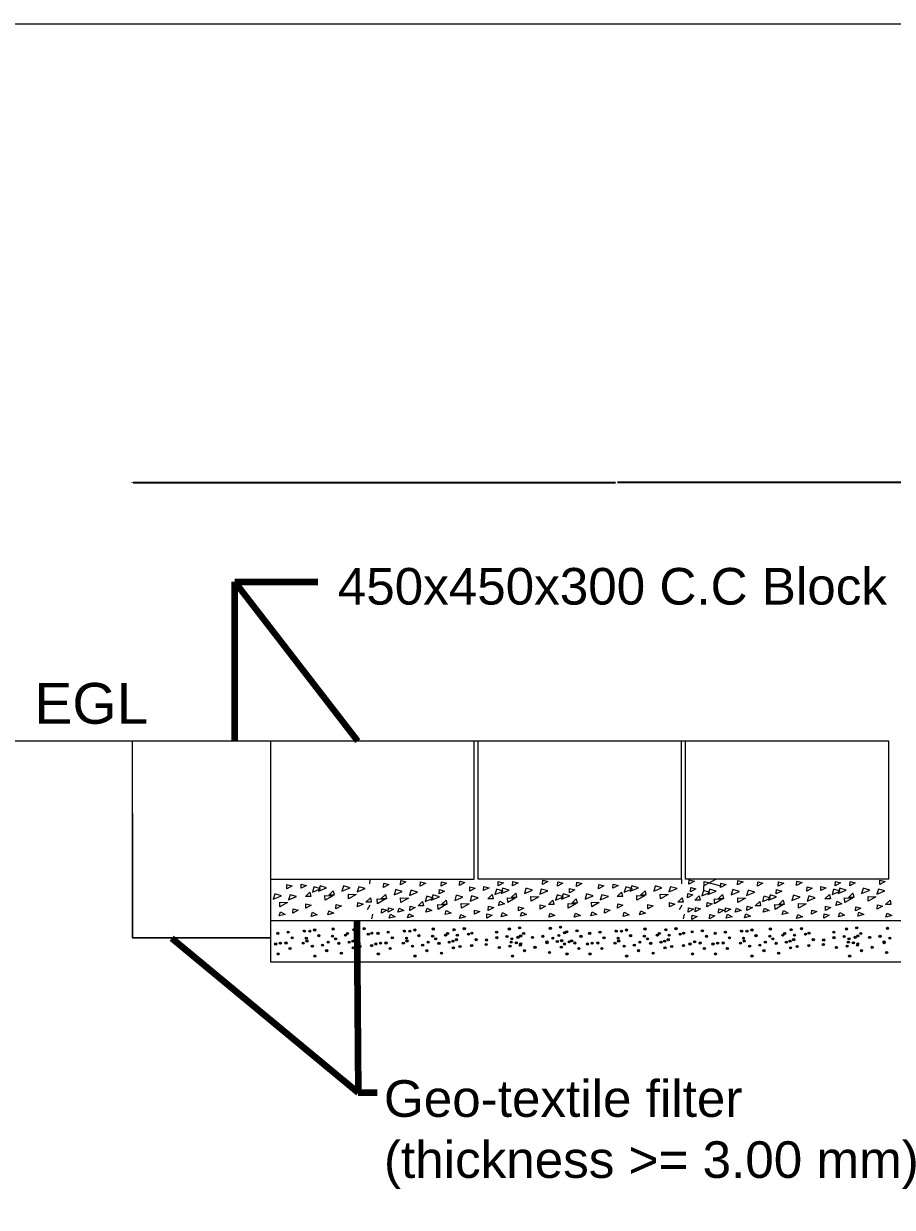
# Model space of a CAD drawing. Header units: inches. Extents: x 15 to 141071, y -30183 to 14738.
# Drawn here: x 37566 to 39235, y 12463 to 14738 of the extents above; entities that cross this region are included whole.
import ezdxf

# ---------------------------------------------------------------- set-up
doc = ezdxf.new("R2010")
doc.units = ezdxf.units.IN
doc.header["$MEASUREMENT"] = 0
doc.header["$PDMODE"] = 3
doc.layers.add('LINE', color=7, linetype='Continuous')
doc.layers.add('Long Section Labels', color=7, linetype='Continuous', lineweight=9)
doc.styles.get("Standard").update_dxf_attribs({"font": 'arial.ttf'})
doc.dimstyles.get("Standard").update_dxf_attribs({"dimtxt": 0.18, "dimasz": 0.18, "dimexe": 0.18, "dimexo": 0.0625, "dimgap": 0.09, "dimtad": 0, "dimtih": 1, "dimtoh": 1, "dimdec": 4, "dimzin": 0, "dimdsep": 46, "dimtxsty": 'Standard', "dimcen": 0.09, "dimadec": 0, "dimazin": 0, "dimtfac": 1, "dimtdec": 4, "dimtofl": 0, "dimtmove": 0, "dimatfit": 3, "dimfxl": 1, "dimtolj": 1, "dimtzin": 0, "dimarcsym": 0})

# ---------------------------------------------------------------- blocks, each defined once
blk = doc.blocks.new('*D30')
at = {"color": 0, "lineweight": -2, "ltscale": 0.5, "transparency": 16777216}
for p, q in [((37775.6, 13856), (37775.6, 13856.4)), ((37776.6, 13856.2), (38703.2, 13856.2)), ((39633.2, 13856.2), (38706.6, 13856.2)), ((39634.2, 13856), (39634.2, 13856.4))]:
    blk.add_line(p, q, dxfattribs=at)
at = {"color": 0, "linetype": 'Continuous', "ltscale": 0.5, "transparency": 16777216}
for points in [[(37776.6, 13856.4), (37776.6, 13856), (37775.6, 13856.2)], [(39633.2, 13856.4), (39633.2, 13856), (39634.2, 13856.2)]]:
    blk.add_solid(points, dxfattribs=at)
at = {"layer": 'Defpoints', "color": 0, "linetype": 'Continuous', "ltscale": 0.5, "transparency": 16777216}
for p in [(39634.2, 13856.2), (37775.6, 13358.9), (39634.2, 13358.9)]:
    blk.add_point(p, dxfattribs=at)
at = {"color": 0, "linetype": 'Continuous', "lineweight": 20, "ltscale": 0.5, "transparency": 16777216, "insert": (38704.9, 13856.2), "char_height": 0.85, "attachment_point": 5}
blk.add_mtext('\\A1;2.10m', dxfattribs=at)

msp = doc.modelspace()

# ---------------------------------------------------------------- hatches: boundary and pattern name
at = {"layer": 'LINE', "lineweight": 20, "ltscale": 0.5}
for points in [[(38056.679115, 12989.611821, -1), (38052.581095, 12989.611821, -1)], [(38076.330622, 12991.754709, -1), (38072.232602, 12991.754709, -1)], [(38107.695667, 12993.740985, -1), (38103.597647, 12993.740985, -1)], [(38117.751395, 12994.373723, -1), (38113.948005, 12992.847946, -1)], [(38127.347175, 12995.883873, -1), (38123.249154, 12995.883873, -1)], [(38162.848801, 12997.87015, -1), (38158.750781, 12997.87015, -1)], [(38190.40155, 12989.334731, -1), (38186.30353, 12989.334731, -1)], [(38202.834762, 12996.493736, -1), (38198.736742, 12996.493736, -1)], [(38222.486269, 12998.636624, -1), (38218.388249, 12998.636624, -1)], [(38230.387511, 12987.958318, -1), (38226.28949, 12987.958318, -1)], [(38237.028207, 12989.787907, -1), (38232.930187, 12989.787907, -1)], [(38248.927154, 12989.611821, -1), (38244.829133, 12989.611821, -1)], [(38268.578661, 12991.754709, -1), (38264.48064, 12991.754709, -1)], [(38299.943706, 12993.740985, -1), (38295.845685, 12993.740985, -1)], [(38309.999433, 12994.373723, -1), (38306.196043, 12992.847946, -1)], [(38319.595213, 12995.883873, -1), (38315.497193, 12995.883873, -1)], [(38355.09684, 12997.87015, -1), (38350.998819, 12997.87015, -1)], [(38382.649589, 12989.334731, -1), (38378.551568, 12989.334731, -1)], [(38395.082801, 12996.493736, -1), (38390.98478, 12996.493736, -1)], [(38414.734308, 12998.636624, -1), (38410.636287, 12998.636624, -1)], [(38422.635549, 12987.958318, -1), (38418.537529, 12987.958318, -1)], [(38429.276246, 12989.787907, -1), (38425.178225, 12989.787907, -1)], [(38476.780762, 12991.684297, -1), (38472.682741, 12991.684297, -1)], [(38501.252575, 12997.87015, -1), (38497.154554, 12997.87015, -1)], [(38520.904082, 13000.013037, -1), (38516.806061, 13000.013037, -1)], [(38528.805323, 12989.334731, -1), (38524.707303, 12989.334731, -1)], [(38579.845694, 12999.246525, -1), (38575.747673, 12999.246525, -1)], [(38599.497201, 13001.389413, -1), (38595.399181, 13001.389413, -1)], [(38607.398443, 12990.711107, -1), (38603.300422, 12990.711107, -1)], [(38611.402858, 12992.36461, -1), (38607.304837, 12992.36461, -1)], [(38631.054365, 12994.507498, -1), (38626.956344, 12994.507498, -1)], [(38655.525312, 12989.611821, -1), (38651.427292, 12989.611821, -1)], [(38675.176819, 12991.754709, -1), (38671.078799, 12991.754709, -1)], [(38706.541864, 12993.740985, -1), (38702.443844, 12993.740985, -1)], [(38716.597592, 12994.373723, -1), (38712.794202, 12992.847946, -1)], [(38726.193372, 12995.883873, -1), (38722.095351, 12995.883873, -1)], [(38761.694998, 12997.87015, -1), (38757.596978, 12997.87015, -1)], [(38789.247747, 12989.334731, -1), (38785.149727, 12989.334731, -1)], [(38801.680959, 12996.493736, -1), (38797.582939, 12996.493736, -1)], [(38821.332466, 12998.636624, -1), (38817.234446, 12998.636624, -1)], [(38829.233708, 12987.958318, -1), (38825.135687, 12987.958318, -1)], [(38835.874404, 12989.787907, -1), (38831.776384, 12989.787907, -1)], [(38852.316558, 12992.36461, -1), (38848.218538, 12992.36461, -1)], [(38871.968065, 12994.507498, -1), (38867.870045, 12994.507498, -1)], [(38896.439013, 12989.611821, -1), (38892.340992, 12989.611821, -1)], [(38916.09052, 12991.754709, -1), (38911.992499, 12991.754709, -1)], [(38947.455565, 12993.740985, -1), (38943.357544, 12993.740985, -1)], [(38957.511292, 12994.373723, -1), (38953.707902, 12992.847946, -1)], [(38967.107072, 12995.883873, -1), (38963.009052, 12995.883873, -1)], [(39002.608699, 12997.87015, -1), (38998.510678, 12997.87015, -1)], [(39030.161448, 12989.334731, -1), (39026.063427, 12989.334731, -1)], [(39042.59466, 12996.493736, -1), (39038.496639, 12996.493736, -1)], [(39062.246167, 12998.636624, -1), (39058.148146, 12998.636624, -1)], [(39070.147408, 12987.958318, -1), (39066.049388, 12987.958318, -1)], [(39076.788105, 12989.787907, -1), (39072.690084, 12989.787907, -1)], [(39124.292621, 12991.684297, -1), (39120.1946, 12991.684297, -1)], [(39148.764434, 12997.87015, -1), (39144.666413, 12997.87015, -1)], [(39168.415941, 13000.013037, -1), (39164.31792, 13000.013037, -1)], [(39176.317182, 12989.334731, -1), (39172.219162, 12989.334731, -1)], [(39227.357553, 12999.246525, -1), (39223.259532, 12999.246525, -1)], [(38052.542621, 12968.966038, -1), (38048.444601, 12968.966038, -1)], [(38061.42892, 12970.64404, -1), (38057.330899, 12970.64404, -1)], [(38072.194129, 12971.108925, -1), (38068.096108, 12971.108925, -1)], [(38084.231864, 12981.076403, -1), (38080.133843, 12981.076403, -1)], [(38105.216829, 12971.435271, -1), (38101.413439, 12969.909493, -1)], [(38111.317578, 12980.244996, -1), (38107.219557, 12980.244996, -1)], [(38112.445472, 12974.773204, -1), (38108.347451, 12974.773204, -1)], [(38122.862841, 12964.836874, -1), (38118.76482, 12964.836874, -1)], [(38135.248416, 12985.205567, -1), (38131.150396, 12985.205567, -1)], [(38142.514348, 12966.979761, -1), (38138.416327, 12966.979761, -1)], [(38153.121034, 12972.657773, -1), (38149.023013, 12972.657773, -1)], [(38161.671976, 12984.038885, -1), (38157.573956, 12984.038885, -1)], [(38167.598606, 12978.902368, -1), (38163.500585, 12978.902368, -1)], [(38173.879393, 12970.342413, -1), (38169.781373, 12970.342413, -1)], [(38186.673808, 12985.994018, -1), (38182.575788, 12985.994018, -1)], [(38193.5309, 12972.485301, -1), (38189.43288, 12972.485301, -1)], [(38200.62555, 12974.554163, -1), (38196.52753, 12974.554163, -1)], [(38207.584567, 12977.525955, -1), (38203.486546, 12977.525955, -1)], [(38209.176492, 12985.935275, -1), (38205.078472, 12985.935275, -1)], [(38214.226557, 12964.180543, -1), (38210.128536, 12964.180543, -1)], [(38236.727947, 12966.018745, -1), (38232.629926, 12966.018745, -1)], [(38244.79066, 12968.966038, -1), (38240.692639, 12968.966038, -1)], [(38253.676958, 12970.64404, -1), (38249.578938, 12970.64404, -1)], [(38264.442167, 12971.108925, -1), (38260.344146, 12971.108925, -1)], [(38276.479902, 12981.076403, -1), (38272.381882, 12981.076403, -1)], [(38297.464868, 12971.435271, -1), (38293.661477, 12969.909493, -1)], [(38303.565616, 12980.244996, -1), (38299.467596, 12980.244996, -1)], [(38304.69351, 12974.773204, -1), (38300.59549, 12974.773204, -1)], [(38315.110879, 12964.836874, -1), (38311.012859, 12964.836874, -1)], [(38327.496455, 12985.205567, -1), (38323.398434, 12985.205567, -1)], [(38334.762386, 12966.979761, -1), (38330.664366, 12966.979761, -1)], [(38345.369073, 12972.657773, -1), (38341.271052, 12972.657773, -1)], [(38353.920015, 12984.038885, -1), (38349.821994, 12984.038885, -1)], [(38359.846644, 12978.902368, -1), (38355.748624, 12978.902368, -1)], [(38366.127432, 12970.342413, -1), (38362.029411, 12970.342413, -1)], [(38378.921847, 12985.994018, -1), (38374.823826, 12985.994018, -1)], [(38385.778939, 12972.485301, -1), (38381.680918, 12972.485301, -1)], [(38392.873589, 12974.554163, -1), (38388.775568, 12974.554163, -1)], [(38399.832605, 12977.525955, -1), (38395.734584, 12977.525955, -1)], [(38401.424531, 12985.935275, -1), (38397.32651, 12985.935275, -1)], [(38406.474596, 12964.180543, -1), (38402.376575, 12964.180543, -1)], [(38428.975985, 12966.018745, -1), (38424.877965, 12966.018745, -1)], [(38437.526928, 12977.399857, -1), (38433.428907, 12977.399857, -1)], [(38456.828994, 12967.974432, -1), (38452.730974, 12967.974432, -1)], [(38457.478695, 12976.755793, -1), (38453.380675, 12976.755793, -1)], [(38477.108337, 12981.289411, -1), (38473.010316, 12981.289411, -1)], [(38496.759844, 12983.432299, -1), (38492.661824, 12983.432299, -1)], [(38502.631377, 12964.836874, -1), (38498.533356, 12964.836874, -1)], [(38504.661086, 12972.753993, -1), (38500.563065, 12972.753993, -1)], [(38506.002379, 12978.902368, -1), (38501.904359, 12978.902368, -1)], [(38514.49188, 12971.319992, -1), (38510.393859, 12971.319992, -1)], [(38517.991463, 12981.998852, -1), (38513.893443, 12981.998852, -1)], [(38522.282884, 12966.979761, -1), (38518.184863, 12966.979761, -1)], [(38523.041528, 12984.598049, -1), (38518.943507, 12984.598049, -1)], [(38523.042822, 12969.423048, -1), (38518.944801, 12969.423048, -1)], [(38545.844472, 12981.752355, -1), (38541.746452, 12981.752355, -1)], [(38565.495979, 12983.895243, -1), (38561.397959, 12983.895243, -1)], [(38573.397221, 12973.216936, -1), (38569.2992, 12973.216936, -1)], [(38573.626234, 12971.654707, -1), (38569.528213, 12971.654707, -1)], [(38584.595498, 12980.278744, -1), (38580.497478, 12980.278744, -1)], [(38593.277741, 12973.797595, -1), (38589.17972, 12973.797595, -1)], [(38596.198871, 12985.546244, -1), (38592.10085, 12985.546244, -1)], [(38601.598376, 12975.359824, -1), (38597.500356, 12975.359824, -1)], [(38607.266364, 12968.966038, -1), (38603.168343, 12968.966038, -1)], [(38616.152662, 12973.396828, -1), (38612.054642, 12973.396828, -1)], [(38620.901737, 12975.113327, -1), (38616.803716, 12975.113327, -1)], [(38626.917871, 12971.108925, -1), (38622.819851, 12971.108925, -1)], [(38638.955607, 12983.829191, -1), (38634.857586, 12983.829191, -1)], [(38651.388818, 12968.966038, -1), (38647.290798, 12968.966038, -1)], [(38660.275117, 12970.64404, -1), (38656.177096, 12970.64404, -1)], [(38671.040326, 12971.108925, -1), (38666.942305, 12971.108925, -1)], [(38683.078061, 12981.076403, -1), (38678.98004, 12981.076403, -1)], [(38704.063026, 12971.435271, -1), (38700.259636, 12969.909493, -1)], [(38710.163775, 12980.244996, -1), (38706.065754, 12980.244996, -1)], [(38711.291669, 12974.773204, -1), (38707.193648, 12974.773204, -1)], [(38721.709038, 12964.836874, -1), (38717.611017, 12964.836874, -1)], [(38734.094613, 12985.205567, -1), (38729.996593, 12985.205567, -1)], [(38741.360545, 12966.979761, -1), (38737.262524, 12966.979761, -1)], [(38751.967231, 12972.657773, -1), (38747.86921, 12972.657773, -1)], [(38760.518173, 12984.038885, -1), (38756.420153, 12984.038885, -1)], [(38766.444803, 12978.902368, -1), (38762.346782, 12978.902368, -1)], [(38772.72559, 12970.342413, -1), (38768.62757, 12970.342413, -1)], [(38785.520005, 12985.994018, -1), (38781.421985, 12985.994018, -1)], [(38792.377097, 12972.485301, -1), (38788.279077, 12972.485301, -1)], [(38799.471747, 12974.554163, -1), (38795.373727, 12974.554163, -1)], [(38806.430764, 12977.525955, -1), (38802.332743, 12977.525955, -1)], [(38808.022689, 12985.935275, -1), (38803.924669, 12985.935275, -1)], [(38813.072754, 12964.180543, -1), (38808.974734, 12964.180543, -1)], [(38835.574144, 12966.018745, -1), (38831.476123, 12966.018745, -1)], [(38848.180064, 12968.966038, -1), (38844.082044, 12968.966038, -1)], [(38857.066363, 12973.396828, -1), (38852.968342, 12973.396828, -1)], [(38867.831572, 12971.108925, -1), (38863.733551, 12971.108925, -1)], [(38879.869307, 12983.829191, -1), (38875.771286, 12983.829191, -1)], [(38892.302519, 12968.966038, -1), (38888.204498, 12968.966038, -1)], [(38901.188817, 12970.64404, -1), (38897.090797, 12970.64404, -1)], [(38911.954026, 12971.108925, -1), (38907.856005, 12971.108925, -1)], [(38923.991761, 12981.076403, -1), (38919.893741, 12981.076403, -1)], [(38944.976726, 12971.435271, -1), (38941.173336, 12969.909493, -1)], [(38951.077475, 12980.244996, -1), (38946.979454, 12980.244996, -1)], [(38952.205369, 12974.773204, -1), (38948.107349, 12974.773204, -1)], [(38962.622738, 12964.836874, -1), (38958.524718, 12964.836874, -1)], [(38975.008314, 12985.205567, -1), (38970.910293, 12985.205567, -1)], [(38982.274245, 12966.979761, -1), (38978.176225, 12966.979761, -1)], [(38992.880931, 12972.657773, -1), (38988.782911, 12972.657773, -1)], [(39001.431874, 12984.038885, -1), (38997.333853, 12984.038885, -1)], [(39007.358503, 12978.902368, -1), (39003.260483, 12978.902368, -1)], [(39013.639291, 12970.342413, -1), (39009.54127, 12970.342413, -1)], [(39026.433706, 12985.994018, -1), (39022.335685, 12985.994018, -1)], [(39033.290798, 12972.485301, -1), (39029.192777, 12972.485301, -1)], [(39040.385448, 12974.554163, -1), (39036.287427, 12974.554163, -1)], [(39047.344464, 12977.525955, -1), (39043.246443, 12977.525955, -1)], [(39048.93639, 12985.935275, -1), (39044.838369, 12985.935275, -1)], [(39053.986455, 12964.180543, -1), (39049.888434, 12964.180543, -1)], [(39076.487844, 12966.018745, -1), (39072.389824, 12966.018745, -1)], [(39085.038787, 12977.399857, -1), (39080.940766, 12977.399857, -1)], [(39104.340853, 12967.974432, -1), (39100.242833, 12967.974432, -1)], [(39104.990554, 12976.755793, -1), (39100.892534, 12976.755793, -1)], [(39124.620196, 12981.289411, -1), (39120.522175, 12981.289411, -1)], [(39144.271703, 12983.432299, -1), (39140.173683, 12983.432299, -1)], [(39150.143236, 12964.836874, -1), (39146.045215, 12964.836874, -1)], [(39152.172945, 12972.753993, -1), (39148.074924, 12972.753993, -1)], [(39153.514238, 12978.902368, -1), (39149.416218, 12978.902368, -1)], [(39162.003739, 12971.319992, -1), (39157.905718, 12971.319992, -1)], [(39165.503322, 12981.998852, -1), (39161.405302, 12981.998852, -1)], [(39169.794743, 12966.979761, -1), (39165.696722, 12966.979761, -1)], [(39170.553387, 12984.598049, -1), (39166.455366, 12984.598049, -1)], [(39170.554681, 12969.423048, -1), (39166.45666, 12969.423048, -1)], [(39193.356331, 12981.752355, -1), (39189.25831, 12981.752355, -1)], [(39213.007838, 12983.895243, -1), (39208.909818, 12983.895243, -1)], [(39220.90908, 12973.216936, -1), (39216.811059, 12973.216936, -1)], [(39221.138093, 12971.654707, -1), (39217.040072, 12971.654707, -1)], [(39232.107357, 12980.278744, -1), (39228.009337, 12980.278744, -1)], [(38057.292426, 12949.998256, -1), (38053.194405, 12949.998256, -1)], [(38080.09537, 12960.430619, -1), (38075.997349, 12960.430619, -1)], [(38127.612645, 12945.869092, -1), (38123.514625, 12945.869092, -1)], [(38150.41559, 12956.301455, -1), (38146.317569, 12956.301455, -1)], [(38178.629198, 12951.374632, -1), (38174.531177, 12951.374632, -1)], [(38201.432142, 12961.806995, -1), (38197.334121, 12961.806995, -1)], [(38249.540464, 12949.998256, -1), (38245.442444, 12949.998256, -1)], [(38272.343409, 12960.430619, -1), (38268.245388, 12960.430619, -1)], [(38319.860684, 12945.869092, -1), (38315.762663, 12945.869092, -1)], [(38342.663628, 12956.301455, -1), (38338.565608, 12956.301455, -1)], [(38370.877236, 12951.374632, -1), (38366.779215, 12951.374632, -1)], [(38393.68018, 12961.806995, -1), (38389.58216, 12961.806995, -1)], [(38481.858142, 12962.32163, -1), (38477.760121, 12962.32163, -1)], [(38507.381181, 12945.869092, -1), (38503.283161, 12945.869092, -1)], [(38530.184125, 12956.301455, -1), (38526.086105, 12956.301455, -1)], [(38550.594277, 12962.784574, -1), (38546.496256, 12962.784574, -1)], [(38578.376038, 12952.686926, -1), (38574.278018, 12952.686926, -1)], [(38601.178982, 12963.119289, -1), (38597.080962, 12963.119289, -1)], [(38612.016168, 12949.998256, -1), (38607.918148, 12949.998256, -1)], [(38634.819113, 12960.430619, -1), (38630.721092, 12960.430619, -1)], [(38656.138623, 12949.998256, -1), (38652.040602, 12949.998256, -1)], [(38678.941567, 12960.430619, -1), (38674.843547, 12960.430619, -1)], [(38726.458842, 12945.869092, -1), (38722.360822, 12945.869092, -1)], [(38749.261787, 12956.301455, -1), (38745.163766, 12956.301455, -1)], [(38777.475395, 12951.374632, -1), (38773.377374, 12951.374632, -1)], [(38800.278339, 12961.806995, -1), (38796.180318, 12961.806995, -1)], [(38852.929869, 12949.998256, -1), (38848.831848, 12949.998256, -1)], [(38875.732813, 12960.430619, -1), (38871.634793, 12960.430619, -1)], [(38897.052323, 12949.998256, -1), (38892.954303, 12949.998256, -1)], [(38919.855268, 12960.430619, -1), (38915.757247, 12960.430619, -1)], [(38967.372543, 12945.869092, -1), (38963.274522, 12945.869092, -1)], [(38990.175487, 12956.301455, -1), (38986.077466, 12956.301455, -1)], [(39018.389095, 12951.374632, -1), (39014.291074, 12951.374632, -1)], [(39041.192039, 12961.806995, -1), (39037.094019, 12961.806995, -1)], [(39129.370001, 12962.32163, -1), (39125.27198, 12962.32163, -1)], [(39154.89304, 12945.869092, -1), (39150.79502, 12945.869092, -1)], [(39177.695984, 12956.301455, -1), (39173.597964, 12956.301455, -1)], [(39198.106136, 12962.784574, -1), (39194.008115, 12962.784574, -1)], [(39225.887897, 12952.686926, -1), (39221.789877, 12952.686926, -1)]]:
    msp.add_hatch(color=7, dxfattribs=at).paths.add_polyline_path(points)

# ---------------------------------------------------------------- linework, layer by layer
at = {"layer": 'LINE', "color": 7, "lineweight": 20, "ltscale": 0.5}
for p, q in [((39228.006348, 13358.858324), (36788.729976, 13358.858324)), ((37775.648652, 12980.66591), (37775.648652, 13358.858324)), ((38040.983073, 12934.206104), (38040.983073, 13358.858324)), ((38431.417356, 13093.523903), (38431.417356, 13358.858324)), ((38439.277569, 13093.523903), (38439.277569, 13358.858324)), ((38829.711852, 13093.523903), (38829.711852, 13358.858324)), ((38837.572065, 13093.523903), (38837.572065, 13358.858324)), ((39228.006348, 13093.523903), (39228.006348, 13358.858324)), ((37775.577183, 13219.642608), (37775.577183, 12980.591355)), ((38431.417356, 13093.103424), (38040.983073, 13093.103424)), ((38071.598507, 13074.850852), (38072.097836, 13083.155283)), ((38082.068149, 13080.565331), (38071.598507, 13074.850852)), ((38072.097836, 13083.155283), (38082.068149, 13080.565331)), ((38099.136711, 13076.06475), (38099.63604, 13084.369181)), ((38109.606354, 13081.779228), (38099.136711, 13076.06475)), ((38099.63604, 13084.369181), (38109.606354, 13081.779228)), ((38135.644948, 13080.570445), (38132.660586, 13070.812984)), ((38148.253282, 13077.116908), (38135.757601, 13080.938766)), ((38180.623138, 13080.309451), (38177.638776, 13070.55199)), ((38193.231471, 13076.855914), (38180.735791, 13080.677773)), ((38231.325555, 13084.685909), (38231.824884, 13092.99034)), ((38257.451109, 13077.860738), (38257.950438, 13086.165169)), ((38267.920752, 13083.575216), (38257.451109, 13077.860738)), ((38257.950438, 13086.165169), (38267.920752, 13083.575216)), ((38290.113679, 13082.584009), (38290.613008, 13090.88844)), ((38300.583321, 13088.298488), (38290.113679, 13082.584009)), ((38290.613008, 13090.88844), (38300.583321, 13088.298488)), ((38328.154952, 13080.00629), (38328.654281, 13088.310721)), ((38338.624594, 13085.720769), (38328.154952, 13080.00629)), ((38328.654281, 13088.310721), (38338.624594, 13085.720769)), ((38368.206997, 13080.222374), (38368.706326, 13088.526805)), ((38378.676639, 13085.936852), (38368.206997, 13080.222374)), ((38368.706326, 13088.526805), (38378.676639, 13085.936852)), ((38403.452252, 13081.726225), (38403.951581, 13090.030656)), ((38413.921894, 13087.440703), (38403.452252, 13081.726225)), ((38403.951581, 13090.030656), (38413.921894, 13087.440703)), ((38829.711852, 13093.523903), (38439.277569, 13093.523903)), ((38449.662421, 13071.594127), (38450.16175, 13079.898558)), ((38450.16175, 13079.898558), (38460.132064, 13077.308605)), ((38477.510408, 13081.058332), (38478.009737, 13089.362763)), ((38487.98005, 13086.77281), (38477.510408, 13081.058332)), ((38478.009737, 13089.362763), (38487.98005, 13086.77281)), ((38505.447889, 13081.058332), (38505.947219, 13089.362763)), ((38515.917532, 13086.77281), (38505.447889, 13081.058332)), ((38505.947219, 13089.362763), (38515.917532, 13086.77281)), ((38562.916038, 13083.646964), (38563.415367, 13091.951395)), ((38573.38568, 13089.361442), (38562.916038, 13083.646964)), ((38563.415367, 13091.951395), (38573.38568, 13089.361442)), ((38591.498056, 13079.99756), (38591.997385, 13088.301991)), ((38601.967699, 13085.712038), (38591.498056, 13079.99756)), ((38591.997385, 13088.301991), (38601.967699, 13085.712038)), ((38628.105008, 13079.788025), (38628.604337, 13088.092456)), ((38638.574651, 13085.502503), (38628.105008, 13079.788025)), ((38628.604337, 13088.092456), (38638.574651, 13085.502503)), ((38670.444704, 13074.850852), (38670.944033, 13083.155283)), ((38680.914347, 13080.565331), (38670.444704, 13074.850852)), ((38670.944033, 13083.155283), (38680.914347, 13080.565331)), ((38697.982908, 13076.06475), (38698.482237, 13084.369181)), ((38708.452551, 13081.779228), (38697.982908, 13076.06475)), ((38698.482237, 13084.369181), (38708.452551, 13081.779228)), ((38734.491145, 13080.570445), (38731.506783, 13070.812984)), ((38747.099479, 13077.116908), (38734.603798, 13080.938766)), ((38779.469335, 13080.309451), (38776.484973, 13070.55199)), ((38792.077668, 13076.855914), (38779.581988, 13080.677773)), ((38830.171752, 13084.685909), (38830.671081, 13092.99034)), ((39228.006348, 13093.523903), (38837.572065, 13093.523903)), ((38844.140506, 13084.301761), (38844.639835, 13092.606192)), ((38854.610148, 13090.01624), (38844.140506, 13084.301761)), ((38844.639835, 13092.606192), (38854.610148, 13090.01624)), ((38872.397954, 13071.844822), (38873.439725, 13089.170689)), ((38896.130792, 13093.523903), (38872.940396, 13080.866258)), ((38873.439725, 13089.170689), (38905.147758, 13080.934007)), ((38904.962968, 13077.860738), (38905.462297, 13086.165169)), ((38915.432611, 13083.575216), (38904.962968, 13077.860738)), ((38905.462297, 13086.165169), (38915.432611, 13083.575216)), ((38937.625538, 13082.584009), (38938.124867, 13090.88844)), ((38948.09518, 13088.298488), (38937.625538, 13082.584009)), ((38938.124867, 13090.88844), (38948.09518, 13088.298488)), ((38975.666811, 13080.00629), (38976.16614, 13088.310721)), ((38986.136453, 13085.720769), (38975.666811, 13080.00629)), ((38976.16614, 13088.310721), (38986.136453, 13085.720769)), ((39015.718856, 13080.222374), (39016.218185, 13088.526805)), ((39026.188498, 13085.936852), (39015.718856, 13080.222374)), ((39016.218185, 13088.526805), (39026.188498, 13085.936852)), ((39050.964111, 13081.726225), (39051.46344, 13090.030656)), ((39061.433753, 13087.440703), (39050.964111, 13081.726225)), ((39051.46344, 13090.030656), (39061.433753, 13087.440703)), ((39097.17428, 13071.594127), (39097.673609, 13079.898558)), ((39097.673609, 13079.898558), (39107.643923, 13077.308605)), ((39125.022267, 13081.058332), (39125.521596, 13089.362763)), ((39135.491909, 13086.77281), (39125.022267, 13081.058332)), ((39125.521596, 13089.362763), (39135.491909, 13086.77281)), ((39152.959748, 13081.058332), (39153.459078, 13089.362763)), ((39163.429391, 13086.77281), (39152.959748, 13081.058332)), ((39153.459078, 13089.362763), (39163.429391, 13086.77281)), ((39210.427897, 13083.646964), (39210.927226, 13091.951395)), ((39220.897539, 13089.361442), (39210.427897, 13083.646964)), ((39210.927226, 13091.951395), (39220.897539, 13089.361442)), ((38048.663609, 13064.949326), (38045.679247, 13055.191865)), ((38045.679247, 13055.191865), (38061.271942, 13061.49579)), ((38061.271942, 13061.49579), (38048.776261, 13065.317648)), ((38077.974861, 13063.515877), (38074.990499, 13053.758417)), ((38074.990499, 13053.758417), (38090.583195, 13060.062341)), ((38090.583195, 13060.062341), (38078.087514, 13063.884199)), ((38107.358561, 13060.210746), (38115.906795, 13068.529182)), ((38117.658105, 13060.396174), (38107.358561, 13060.210746)), ((38115.906795, 13068.529182), (38117.658105, 13060.396174)), ((38123.993991, 13078.415632), (38121.009629, 13068.658172)), ((38121.009629, 13068.658172), (38136.602324, 13074.962096)), ((38136.602324, 13074.962096), (38124.106643, 13078.783954)), ((38132.660586, 13070.812984), (38148.253282, 13077.116908)), ((38145.469687, 13053.281584), (38145.082621, 13062.406818)), ((38145.082621, 13062.406818), (38160.097954, 13061.84681)), ((38160.097954, 13061.84681), (38145.469687, 13053.281584)), ((38152.33675, 13062.616424), (38160.884985, 13070.934859)), ((38162.636295, 13062.801852), (38152.33675, 13062.616424)), ((38160.884985, 13070.934859), (38162.636295, 13062.801852)), ((38177.638776, 13070.55199), (38193.231471, 13076.855914)), ((38190.06081, 13064.812496), (38205.076144, 13064.252488)), ((38190.447876, 13055.687262), (38190.06081, 13064.812496)), ((38205.076144, 13064.252488), (38190.447876, 13055.687262)), ((38209.934391, 13078.876002), (38206.950029, 13069.118541)), ((38206.950029, 13069.118541), (38222.542724, 13075.422465)), ((38222.542724, 13075.422465), (38210.047043, 13079.244324)), ((38223.719518, 13049.321245), (38232.267753, 13057.63968)), ((38232.267753, 13057.63968), (38234.019063, 13049.506672)), ((38252.659731, 13055.816906), (38261.207966, 13064.135341)), ((38261.207966, 13064.135341), (38262.959276, 13056.002333)), ((38280.946119, 13073.509932), (38277.961757, 13063.752471)), ((38277.961757, 13063.752471), (38293.554452, 13070.056395)), ((38293.554452, 13070.056395), (38281.058772, 13073.878254)), ((38290.383791, 13058.012977), (38305.399125, 13057.452969)), ((38290.770857, 13048.887743), (38290.383791, 13058.012977)), ((38305.399125, 13057.452969), (38290.770857, 13048.887743)), ((38310.257371, 13072.076483), (38307.27301, 13062.319022)), ((38307.27301, 13062.319022), (38322.865705, 13068.622947)), ((38322.865705, 13068.622947), (38310.370024, 13072.444805)), ((38340.677929, 13060.726612), (38337.693567, 13050.969151)), ((38337.693567, 13050.969151), (38353.286262, 13057.273075)), ((38353.286262, 13057.273075), (38340.790582, 13061.094934)), ((38352.328887, 13062.881424), (38349.344525, 13053.123963)), ((38349.344525, 13053.123963), (38364.93722, 13059.427887)), ((38364.93722, 13059.427887), (38352.441539, 13063.249746)), ((38364.270908, 13065.192961), (38364.770237, 13073.497392)), ((38374.74055, 13070.907439), (38364.270908, 13065.192961)), ((38364.770237, 13073.497392), (38374.74055, 13070.907439)), ((38397.307076, 13062.62043), (38394.322714, 13052.862969)), ((38394.322714, 13052.862969), (38409.91541, 13059.166894)), ((38409.91541, 13059.166894), (38397.419729, 13062.988752)), ((38423.010758, 13070.348029), (38423.510088, 13078.65246)), ((38433.480401, 13076.062508), (38423.010758, 13070.348029)), ((38423.510088, 13078.65246), (38433.480401, 13076.062508)), ((38426.618329, 13061.186981), (38423.633967, 13051.429521)), ((38423.633967, 13051.429521), (38439.226662, 13057.733445)), ((38439.226662, 13057.733445), (38426.730982, 13061.555303)), ((38460.132064, 13077.308605), (38449.662421, 13071.594127)), ((38457.884271, 13055.740124), (38466.432505, 13064.058559)), ((38466.432505, 13064.058559), (38468.183815, 13055.925551)), ((38474.519701, 13073.94501), (38471.535339, 13064.187549)), ((38471.535339, 13064.187549), (38487.128034, 13070.491473)), ((38487.128034, 13070.491473), (38474.632354, 13074.313331)), ((38486.170659, 13076.099822), (38483.186297, 13066.342361)), ((38483.186297, 13066.342361), (38498.778992, 13072.646285)), ((38498.778992, 13072.646285), (38486.283311, 13076.468144)), ((38495.995397, 13048.810961), (38495.608331, 13057.936195)), ((38495.608331, 13057.936195), (38510.623664, 13057.376187)), ((38510.623664, 13057.376187), (38495.995397, 13048.810961)), ((38502.86246, 13058.145802), (38511.410695, 13066.464237)), ((38513.162005, 13058.331229), (38502.86246, 13058.145802)), ((38511.410695, 13066.464237), (38513.162005, 13058.331229)), ((38531.148848, 13075.838828), (38528.164486, 13066.081367)), ((38528.164486, 13066.081367), (38543.757182, 13072.385291)), ((38543.757182, 13072.385291), (38531.261501, 13076.20715)), ((38540.58652, 13060.341873), (38555.601854, 13059.781865)), ((38540.973587, 13051.216639), (38540.58652, 13060.341873)), ((38555.601854, 13059.781865), (38540.973587, 13051.216639)), ((38560.460101, 13074.405379), (38557.475739, 13064.647918)), ((38557.475739, 13064.647918), (38573.068434, 13070.951842)), ((38573.068434, 13070.951842), (38560.572754, 13074.773701)), ((38590.880658, 13063.055508), (38587.896296, 13053.298047)), ((38587.896296, 13053.298047), (38603.488992, 13059.601971)), ((38603.488992, 13059.601971), (38590.993311, 13063.42383)), ((38602.531616, 13065.21032), (38599.547254, 13055.452859)), ((38599.547254, 13055.452859), (38615.13995, 13061.756783)), ((38615.13995, 13061.756783), (38602.644269, 13065.578642)), ((38614.473637, 13067.521857), (38614.972966, 13075.826288)), ((38624.943279, 13073.236335), (38614.473637, 13067.521857)), ((38614.972966, 13075.826288), (38624.943279, 13073.236335)), ((38647.509806, 13064.949326), (38644.525444, 13055.191865)), ((38644.525444, 13055.191865), (38660.118139, 13061.49579)), ((38660.118139, 13061.49579), (38647.622458, 13065.317648)), ((38676.821058, 13063.515877), (38673.836696, 13053.758417)), ((38673.836696, 13053.758417), (38689.429392, 13060.062341)), ((38689.429392, 13060.062341), (38676.933711, 13063.884199)), ((38706.204758, 13060.210746), (38714.752992, 13068.529182)), ((38716.504302, 13060.396174), (38706.204758, 13060.210746)), ((38714.752992, 13068.529182), (38716.504302, 13060.396174)), ((38722.840188, 13078.415632), (38719.855826, 13068.658172)), ((38719.855826, 13068.658172), (38735.448521, 13074.962096)), ((38735.448521, 13074.962096), (38722.95284, 13078.783954)), ((38731.506783, 13070.812984), (38747.099479, 13077.116908)), ((38744.315884, 13053.281584), (38743.928818, 13062.406818)), ((38743.928818, 13062.406818), (38758.944151, 13061.84681)), ((38758.944151, 13061.84681), (38744.315884, 13053.281584)), ((38751.182947, 13062.616424), (38759.731182, 13070.934859)), ((38761.482492, 13062.801852), (38751.182947, 13062.616424)), ((38759.731182, 13070.934859), (38761.482492, 13062.801852)), ((38776.484973, 13070.55199), (38792.077668, 13076.855914)), ((38788.907007, 13064.812496), (38803.922341, 13064.252488)), ((38789.294073, 13055.687262), (38788.907007, 13064.812496)), ((38803.922341, 13064.252488), (38789.294073, 13055.687262)), ((38808.780588, 13078.876002), (38805.796226, 13069.118541)), ((38805.796226, 13069.118541), (38821.388921, 13075.422465)), ((38821.388921, 13075.422465), (38808.89324, 13079.244324)), ((38822.565715, 13049.321245), (38831.11395, 13057.63968)), ((38831.11395, 13057.63968), (38832.86526, 13049.506672)), ((38841.330871, 13057.605672), (38841.830201, 13065.910103)), ((38851.800514, 13063.320151), (38841.330871, 13057.605672)), ((38841.830201, 13065.910103), (38851.800514, 13063.320151)), ((38846.971551, 13069.265231), (38847.47088, 13077.569662)), ((38857.441193, 13074.979709), (38846.971551, 13069.265231)), ((38847.47088, 13077.569662), (38857.441193, 13074.979709)), ((38855.1934, 13053.411228), (38863.741635, 13061.729663)), ((38863.741635, 13061.729663), (38865.492945, 13053.596655)), ((38871.82883, 13071.616114), (38868.844469, 13061.858653)), ((38868.844469, 13061.858653), (38884.437164, 13068.162577)), ((38884.437164, 13068.162577), (38871.941483, 13071.984435)), ((38883.479788, 13073.770926), (38880.495426, 13064.013465)), ((38880.495426, 13064.013465), (38896.088122, 13070.317389)), ((38896.088122, 13070.317389), (38883.592441, 13074.139248)), ((38900.17159, 13055.816906), (38908.719825, 13064.135341)), ((38908.719825, 13064.135341), (38910.471135, 13056.002333)), ((38928.457978, 13073.509932), (38925.473616, 13063.752471)), ((38925.473616, 13063.752471), (38941.066311, 13070.056395)), ((38941.066311, 13070.056395), (38928.57063, 13073.878254)), ((38937.89565, 13058.012977), (38952.910984, 13057.452969)), ((38938.282716, 13048.887743), (38937.89565, 13058.012977)), ((38952.910984, 13057.452969), (38938.282716, 13048.887743)), ((38957.76923, 13072.076483), (38954.784869, 13062.319022)), ((38954.784869, 13062.319022), (38970.377564, 13068.622947)), ((38970.377564, 13068.622947), (38957.881883, 13072.444805)), ((38988.189788, 13060.726612), (38985.205426, 13050.969151)), ((38985.205426, 13050.969151), (39000.798121, 13057.273075)), ((39000.798121, 13057.273075), (38988.302441, 13061.094934)), ((38999.840746, 13062.881424), (38996.856384, 13053.123963)), ((38996.856384, 13053.123963), (39012.449079, 13059.427887)), ((39012.449079, 13059.427887), (38999.953398, 13063.249746)), ((39011.782766, 13065.192961), (39012.282096, 13073.497392)), ((39022.252409, 13070.907439), (39011.782766, 13065.192961)), ((39012.282096, 13073.497392), (39022.252409, 13070.907439)), ((39044.818935, 13062.62043), (39041.834573, 13052.862969)), ((39041.834573, 13052.862969), (39057.427269, 13059.166894)), ((39057.427269, 13059.166894), (39044.931588, 13062.988752)), ((39070.522617, 13070.348029), (39071.021947, 13078.65246)), ((39080.99226, 13076.062508), (39070.522617, 13070.348029)), ((39071.021947, 13078.65246), (39080.99226, 13076.062508)), ((39074.130188, 13061.186981), (39071.145826, 13051.429521)), ((39071.145826, 13051.429521), (39086.738521, 13057.733445)), ((39086.738521, 13057.733445), (39074.242841, 13061.555303)), ((39107.643923, 13077.308605), (39097.17428, 13071.594127)), ((39105.39613, 13055.740124), (39113.944364, 13064.058559)), ((39113.944364, 13064.058559), (39115.695674, 13055.925551)), ((39122.03156, 13073.94501), (39119.047198, 13064.187549)), ((39119.047198, 13064.187549), (39134.639893, 13070.491473)), ((39134.639893, 13070.491473), (39122.144213, 13074.313331)), ((39133.682518, 13076.099822), (39130.698156, 13066.342361)), ((39130.698156, 13066.342361), (39146.290851, 13072.646285)), ((39146.290851, 13072.646285), (39133.79517, 13076.468144)), ((39143.507256, 13048.810961), (39143.12019, 13057.936195)), ((39143.12019, 13057.936195), (39158.135523, 13057.376187)), ((39158.135523, 13057.376187), (39143.507256, 13048.810961)), ((39150.374319, 13058.145802), (39158.922554, 13066.464237)), ((39160.673864, 13058.331229), (39150.374319, 13058.145802)), ((39158.922554, 13066.464237), (39160.673864, 13058.331229)), ((39178.660707, 13075.838828), (39175.676345, 13066.081367)), ((39175.676345, 13066.081367), (39191.269041, 13072.385291)), ((39191.269041, 13072.385291), (39178.77336, 13076.20715)), ((39188.098379, 13060.341873), (39203.113713, 13059.781865)), ((39188.485446, 13051.216639), (39188.098379, 13060.341873)), ((39203.113713, 13059.781865), (39188.485446, 13051.216639)), ((39207.97196, 13074.405379), (39204.987598, 13064.647918)), ((39204.987598, 13064.647918), (39220.580293, 13070.951842)), ((39220.580293, 13070.951842), (39208.084613, 13074.773701)), ((38058.101281, 13049.452371), (38073.116614, 13048.892363)), ((38058.488347, 13040.327137), (38058.101281, 13049.452371)), ((38073.116614, 13048.892363), (38058.488347, 13040.327137)), ((38083.346829, 13028.428171), (38083.846158, 13036.732602)), ((38093.816472, 13034.142649), (38083.346829, 13028.428171)), ((38083.846158, 13036.732602), (38093.816472, 13034.142649)), ((38108.111578, 13037.785495), (38108.610908, 13046.089926)), ((38118.581221, 13043.499973), (38108.111578, 13037.785495)), ((38108.610908, 13046.089926), (38118.581221, 13043.499973)), ((38166.040243, 13036.971026), (38166.539573, 13045.275457)), ((38176.509886, 13042.685504), (38166.040243, 13036.971026)), ((38166.539573, 13045.275457), (38176.509886, 13042.685504)), ((38207.650976, 13040.228865), (38208.150305, 13048.533295)), ((38218.120618, 13045.943343), (38207.650976, 13040.228865)), ((38208.150305, 13048.533295), (38218.120618, 13045.943343)), ((38234.019063, 13049.506672), (38223.719518, 13049.321245)), ((38231.440585, 13043.629534), (38226.207081, 13034.870259)), ((38245.792668, 13046.482065), (38245.405602, 13055.607299)), ((38245.405602, 13055.607299), (38260.420935, 13055.047291)), ((38260.420935, 13055.047291), (38245.792668, 13046.482065)), ((38262.959276, 13056.002333), (38252.659731, 13055.816906)), ((38253.565734, 13028.196539), (38254.065063, 13036.50097)), ((38264.035376, 13033.911018), (38253.565734, 13028.196539)), ((38254.065063, 13036.50097), (38264.035376, 13033.911018)), ((38266.363224, 13030.171507), (38266.862553, 13038.475938)), ((38276.832867, 13035.885986), (38266.363224, 13030.171507)), ((38266.862553, 13038.475938), (38276.832867, 13035.885986)), ((38285.250796, 13030.211851), (38287.723676, 13038.155261)), ((38287.723676, 13038.155261), (38296.784034, 13033.253741)), ((38307.973957, 13033.429346), (38308.473286, 13041.733777)), ((38318.443599, 13039.143824), (38307.973957, 13033.429346)), ((38308.473286, 13041.733777), (38318.443599, 13039.143824)), ((38324.042499, 13042.521726), (38332.590734, 13050.840161)), ((38334.342043, 13042.707153), (38324.042499, 13042.521726)), ((38332.590734, 13050.840161), (38334.342043, 13042.707153)), ((38339.069597, 13030.211851), (38341.542477, 13038.155261)), ((38341.542477, 13038.155261), (38350.602835, 13033.253741)), ((38361.766559, 13044.717797), (38376.781892, 13044.157789)), ((38362.153625, 13035.592563), (38361.766559, 13044.717797)), ((38376.781892, 13044.157789), (38362.153625, 13035.592563)), ((38369.020689, 13044.927404), (38377.568923, 13053.245839)), ((38379.320233, 13045.112831), (38369.020689, 13044.927404)), ((38377.568923, 13053.245839), (38379.320233, 13045.112831)), ((38406.744749, 13047.123475), (38421.760082, 13046.563467)), ((38407.131815, 13037.998241), (38406.744749, 13047.123475)), ((38421.760082, 13046.563467), (38407.131815, 13037.998241)), ((38431.990297, 13026.099275), (38432.489626, 13034.403706)), ((38432.489626, 13034.403706), (38442.459939, 13031.813753)), ((38468.183815, 13055.925551), (38457.884271, 13055.740124)), ((38458.637289, 13033.314872), (38459.136618, 13041.619303)), ((38469.106931, 13039.029351), (38458.637289, 13033.314872)), ((38459.136618, 13041.619303), (38469.106931, 13039.029351)), ((38478.493744, 13043.23577), (38480.966623, 13051.179181)), ((38490.026982, 13046.277661), (38478.493744, 13043.23577)), ((38480.966623, 13051.179181), (38490.026982, 13046.277661)), ((38516.565954, 13032.500403), (38517.065283, 13040.804834)), ((38527.035596, 13038.214882), (38516.565954, 13032.500403)), ((38517.065283, 13040.804834), (38527.035596, 13038.214882)), ((38558.176686, 13035.758242), (38558.676015, 13044.062673)), ((38568.646329, 13041.47272), (38558.176686, 13035.758242)), ((38558.676015, 13044.062673), (38568.646329, 13041.47272)), ((38574.245228, 13044.850622), (38582.793463, 13053.169057)), ((38584.544773, 13045.036049), (38574.245228, 13044.850622)), ((38582.793463, 13053.169057), (38584.544773, 13045.036049)), ((38611.969288, 13047.046693), (38626.984622, 13046.486685)), ((38612.356354, 13037.921459), (38611.969288, 13047.046693)), ((38626.984622, 13046.486685), (38612.356354, 13037.921459)), ((38619.223418, 13047.2563), (38627.771652, 13055.574735)), ((38629.522962, 13047.441727), (38619.223418, 13047.2563)), ((38627.771652, 13055.574735), (38629.522962, 13047.441727)), ((38656.947478, 13049.452371), (38671.962811, 13048.892363)), ((38657.334544, 13040.327137), (38656.947478, 13049.452371)), ((38671.962811, 13048.892363), (38657.334544, 13040.327137)), ((38682.193026, 13028.428171), (38682.692356, 13036.732602)), ((38692.662669, 13034.142649), (38682.193026, 13028.428171)), ((38682.692356, 13036.732602), (38692.662669, 13034.142649)), ((38706.957775, 13037.785495), (38707.457105, 13046.089926)), ((38717.427418, 13043.499973), (38706.957775, 13037.785495)), ((38707.457105, 13046.089926), (38717.427418, 13043.499973)), ((38764.88644, 13036.971026), (38765.38577, 13045.275457)), ((38775.356083, 13042.685504), (38764.88644, 13036.971026)), ((38765.38577, 13045.275457), (38775.356083, 13042.685504)), ((38806.497173, 13040.228865), (38806.996502, 13048.533295)), ((38816.966815, 13045.943343), (38806.497173, 13040.228865)), ((38806.996502, 13048.533295), (38816.966815, 13045.943343)), ((38832.86526, 13049.506672), (38822.565715, 13049.321245)), ((38830.286782, 13043.629534), (38825.053278, 13034.870259)), ((38842.619944, 13030.558175), (38843.119274, 13038.862606)), ((38853.089587, 13036.272654), (38842.619944, 13030.558175)), ((38843.119274, 13038.862606), (38853.089587, 13036.272654)), ((38865.492945, 13053.596655), (38855.1934, 13053.411228)), ((38855.946418, 13030.985976), (38856.445747, 13039.290407)), ((38866.416061, 13036.700455), (38855.946418, 13030.985976)), ((38856.445747, 13039.290407), (38866.416061, 13036.700455)), ((38878.296403, 13040.43252), (38878.795733, 13048.736951)), ((38888.766046, 13046.146998), (38878.296403, 13040.43252)), ((38878.795733, 13048.736951), (38888.766046, 13046.146998)), ((38893.304527, 13046.482065), (38892.917461, 13055.607299)), ((38892.917461, 13055.607299), (38907.932794, 13055.047291)), ((38907.932794, 13055.047291), (38893.304527, 13046.482065)), ((38910.471135, 13056.002333), (38900.17159, 13055.816906)), ((38901.077593, 13028.196539), (38901.576922, 13036.50097)), ((38911.547235, 13033.911018), (38901.077593, 13028.196539)), ((38901.576922, 13036.50097), (38911.547235, 13033.911018)), ((38913.875083, 13030.171507), (38914.374412, 13038.475938)), ((38924.344726, 13035.885986), (38913.875083, 13030.171507)), ((38914.374412, 13038.475938), (38924.344726, 13035.885986)), ((38932.762655, 13030.211851), (38935.235535, 13038.155261)), ((38935.235535, 13038.155261), (38944.295893, 13033.253741)), ((38955.485816, 13033.429346), (38955.985145, 13041.733777)), ((38965.955458, 13039.143824), (38955.485816, 13033.429346)), ((38955.985145, 13041.733777), (38965.955458, 13039.143824)), ((38971.554358, 13042.521726), (38980.102593, 13050.840161)), ((38981.853902, 13042.707153), (38971.554358, 13042.521726)), ((38980.102593, 13050.840161), (38981.853902, 13042.707153)), ((38986.581456, 13030.211851), (38989.054336, 13038.155261)), ((38989.054336, 13038.155261), (38998.114694, 13033.253741)), ((39009.278418, 13044.717797), (39024.293751, 13044.157789)), ((39009.665484, 13035.592563), (39009.278418, 13044.717797)), ((39024.293751, 13044.157789), (39009.665484, 13035.592563)), ((39016.532547, 13044.927404), (39025.080782, 13053.245839)), ((39026.832092, 13045.112831), (39016.532547, 13044.927404)), ((39025.080782, 13053.245839), (39026.832092, 13045.112831)), ((39054.256608, 13047.123475), (39069.271941, 13046.563467)), ((39054.643674, 13037.998241), (39054.256608, 13047.123475)), ((39069.271941, 13046.563467), (39054.643674, 13037.998241)), ((39079.502156, 13026.099275), (39080.001485, 13034.403706)), ((39080.001485, 13034.403706), (39089.971798, 13031.813753)), ((39115.695674, 13055.925551), (39105.39613, 13055.740124)), ((39106.149148, 13033.314872), (39106.648477, 13041.619303)), ((39116.61879, 13039.029351), (39106.149148, 13033.314872)), ((39106.648477, 13041.619303), (39116.61879, 13039.029351)), ((39126.005603, 13043.23577), (39128.478482, 13051.179181)), ((39137.538841, 13046.277661), (39126.005603, 13043.23577)), ((39128.478482, 13051.179181), (39137.538841, 13046.277661)), ((39164.077813, 13032.500403), (39164.577142, 13040.804834)), ((39174.547455, 13038.214882), (39164.077813, 13032.500403)), ((39164.577142, 13040.804834), (39174.547455, 13038.214882)), ((39205.688545, 13035.758242), (39206.187874, 13044.062673)), ((39216.158188, 13041.47272), (39205.688545, 13035.758242)), ((39206.187874, 13044.062673), (39216.158188, 13041.47272)), ((39221.757087, 13044.850622), (39230.305322, 13053.169057)), ((39232.056632, 13045.036049), (39221.757087, 13044.850622)), ((39230.305322, 13053.169057), (39232.056632, 13045.036049)), ((39567.629115, 13013.865003), (38040.983073, 13013.865003)), ((38057.008569, 13022.967609), (38059.481449, 13030.911019)), ((38068.541807, 13026.009499), (38057.008569, 13022.967609)), ((38059.481449, 13030.911019), (38068.541807, 13026.009499)), ((38118.638971, 13022.101094), (38121.111851, 13030.044504)), ((38130.17221, 13025.142984), (38118.638971, 13022.101094)), ((38121.111851, 13030.044504), (38130.17221, 13025.142984)), ((38150.32112, 13025.134988), (38152.793999, 13033.078399)), ((38161.854358, 13028.176878), (38150.32112, 13025.134988)), ((38152.793999, 13033.078399), (38161.854358, 13028.176878)), ((38235.085113, 13017.371295), (38236.893871, 13026.323842)), ((38268.324903, 13018.508439), (38270.797783, 13026.451849)), ((38279.858142, 13021.550329), (38268.324903, 13018.508439)), ((38270.797783, 13026.451849), (38279.858142, 13021.550329)), ((38296.784034, 13033.253741), (38285.250796, 13030.211851)), ((38303.479379, 13019.374954), (38305.952258, 13027.318365)), ((38315.012617, 13022.416844), (38303.479379, 13019.374954)), ((38305.952258, 13027.318365), (38315.012617, 13022.416844)), ((38350.602835, 13033.253741), (38339.069597, 13030.211851)), ((38375.635698, 13025.460204), (38378.108578, 13033.403615)), ((38387.168936, 13028.502094), (38375.635698, 13025.460204)), ((38378.108578, 13033.403615), (38387.168936, 13028.502094)), ((38403.409776, 13018.091551), (38405.882656, 13026.034962)), ((38414.943014, 13021.133441), (38403.409776, 13018.091551)), ((38405.882656, 13026.034962), (38414.943014, 13021.133441)), ((38442.459939, 13031.813753), (38431.990297, 13026.099275)), ((38455.70964, 13018.664872), (38456.208969, 13026.969303)), ((38466.179283, 13024.379351), (38455.70964, 13018.664872)), ((38456.208969, 13026.969303), (38466.179283, 13024.379351)), ((38483.699965, 13021.559795), (38486.172844, 13029.503205)), ((38495.233203, 13024.601685), (38483.699965, 13021.559795)), ((38486.172844, 13029.503205), (38495.233203, 13024.601685)), ((38520.688192, 13022.432858), (38523.161072, 13030.376268)), ((38532.22143, 13025.474748), (38520.688192, 13022.432858)), ((38523.161072, 13030.376268), (38532.22143, 13025.474748)), ((38574.938197, 13020.697645), (38577.411076, 13028.641055)), ((38586.471435, 13023.739535), (38574.938197, 13020.697645)), ((38577.411076, 13028.641055), (38586.471435, 13023.739535)), ((38623.981981, 13020.697645), (38626.45486, 13028.641055)), ((38635.515219, 13023.739535), (38623.981981, 13020.697645)), ((38626.45486, 13028.641055), (38635.515219, 13023.739535)), ((38655.854766, 13022.967609), (38658.327646, 13030.911019)), ((38667.388004, 13026.009499), (38655.854766, 13022.967609)), ((38658.327646, 13030.911019), (38667.388004, 13026.009499)), ((38717.485168, 13022.101094), (38719.958048, 13030.044504)), ((38729.018407, 13025.142984), (38717.485168, 13022.101094)), ((38719.958048, 13030.044504), (38729.018407, 13025.142984)), ((38749.167317, 13025.134988), (38751.640196, 13033.078399)), ((38760.700555, 13028.176878), (38749.167317, 13025.134988)), ((38751.640196, 13033.078399), (38760.700555, 13028.176878)), ((38833.93131, 13017.371295), (38835.740068, 13026.323842)), ((38849.714385, 13015.960559), (38850.213715, 13024.26499)), ((38860.184028, 13021.675037), (38849.714385, 13015.960559)), ((38850.213715, 13024.26499), (38860.184028, 13021.675037)), ((38883.670567, 13017.248327), (38884.169897, 13025.552758)), ((38894.14021, 13022.962806), (38883.670567, 13017.248327)), ((38884.169897, 13025.552758), (38894.14021, 13022.962806)), ((38915.836762, 13018.508439), (38918.309642, 13026.451849)), ((38927.370001, 13021.550329), (38915.836762, 13018.508439)), ((38918.309642, 13026.451849), (38927.370001, 13021.550329)), ((38944.295893, 13033.253741), (38932.762655, 13030.211851)), ((38950.991238, 13019.374954), (38953.464117, 13027.318365)), ((38962.524476, 13022.416844), (38950.991238, 13019.374954)), ((38953.464117, 13027.318365), (38962.524476, 13022.416844)), ((38998.114694, 13033.253741), (38986.581456, 13030.211851)), ((39023.147557, 13025.460204), (39025.620437, 13033.403615)), ((39034.680795, 13028.502094), (39023.147557, 13025.460204)), ((39025.620437, 13033.403615), (39034.680795, 13028.502094)), ((39050.921635, 13018.091551), (39053.394515, 13026.034962)), ((39062.454873, 13021.133441), (39050.921635, 13018.091551)), ((39053.394515, 13026.034962), (39062.454873, 13021.133441)), ((39089.971798, 13031.813753), (39079.502156, 13026.099275)), ((39103.221499, 13018.664872), (39103.720828, 13026.969303)), ((39113.691142, 13024.379351), (39103.221499, 13018.664872)), ((39103.720828, 13026.969303), (39113.691142, 13024.379351)), ((39131.211824, 13021.559795), (39133.684703, 13029.503205)), ((39142.745062, 13024.601685), (39131.211824, 13021.559795)), ((39133.684703, 13029.503205), (39142.745062, 13024.601685)), ((39168.200051, 13022.432858), (39170.67293, 13030.376268)), ((39179.733289, 13025.474748), (39168.200051, 13022.432858)), ((39170.67293, 13030.376268), (39179.733289, 13025.474748)), ((39222.450056, 13020.697645), (39224.922935, 13028.641055)), ((39233.983294, 13023.739535), (39222.450056, 13020.697645)), ((39224.922935, 13028.641055), (39233.983294, 13023.739535)), ((38041.119637, 12980.591355), (37775.577183, 12980.591355)), ((38040.983073, 12980.66591), (37775.648652, 12980.66591)), ((39552.079535, 12934.206104), (38040.983073, 12934.206104))]:
    msp.add_line(p, q, dxfattribs=at)
for centre in [(38054.630105, 12989.611821), (38074.281612, 12991.754709), (38105.646657, 12993.740985), (38115.8497, 12993.610834), (38125.298164, 12995.883873), (38160.799791, 12997.87015), (38188.35254, 12989.334731), (38200.785752, 12996.493736), (38220.437259, 12998.636624), (38228.338501, 12987.958318), (38234.979197, 12989.787907), (38246.878143, 12989.611821), (38266.529651, 12991.754709), (38297.894696, 12993.740985), (38308.097738, 12993.610834), (38317.546203, 12995.883873), (38353.04783, 12997.87015), (38380.600578, 12989.334731), (38393.03379, 12996.493736), (38412.685297, 12998.636624), (38420.586539, 12987.958318), (38427.227235, 12989.787907), (38474.731751, 12991.684297), (38499.203564, 12997.87015), (38518.855072, 13000.013037), (38526.756313, 12989.334731), (38577.796684, 12999.246525), (38597.448191, 13001.389413), (38605.349432, 12990.711107), (38609.353847, 12992.36461), (38629.005355, 12994.507498), (38653.476302, 12989.611821), (38673.127809, 12991.754709), (38704.492854, 12993.740985), (38714.695897, 12993.610834), (38724.144361, 12995.883873), (38759.645988, 12997.87015), (38787.198737, 12989.334731), (38799.631949, 12996.493736), (38819.283456, 12998.636624), (38827.184698, 12987.958318), (38833.825394, 12989.787907), (38850.267548, 12992.36461), (38869.919055, 12994.507498), (38894.390002, 12989.611821), (38914.04151, 12991.754709), (38945.406555, 12993.740985), (38955.609597, 12993.610834), (38965.058062, 12995.883873), (39000.559689, 12997.87015), (39028.112437, 12989.334731), (39040.545649, 12996.493736), (39060.197156, 12998.636624), (39068.098398, 12987.958318), (39074.739094, 12989.787907), (39122.24361, 12991.684297), (39146.715423, 12997.87015), (39166.366931, 13000.013037), (39174.268172, 12989.334731), (39225.308543, 12999.246525), (38050.493611, 12968.966038), (38059.379909, 12970.64404), (38070.145118, 12971.108925), (38082.182854, 12981.076403), (38103.315134, 12970.672382), (38109.268567, 12980.244996), (38110.396462, 12974.773204), (38120.813831, 12964.836874), (38133.199406, 12985.205567), (38140.465338, 12966.979761), (38151.072024, 12972.657773), (38159.622966, 12984.038885), (38165.549596, 12978.902368), (38171.830383, 12970.342413), (38184.624798, 12985.994018), (38191.48189, 12972.485301), (38198.57654, 12974.554163), (38205.535556, 12977.525955), (38207.127482, 12985.935275), (38212.177547, 12964.180543), (38234.678937, 12966.018745), (38242.74165, 12968.966038), (38251.627948, 12970.64404), (38262.393157, 12971.108925), (38274.430892, 12981.076403), (38295.563172, 12970.672382), (38301.516606, 12980.244996), (38302.6445, 12974.773204), (38313.061869, 12964.836874), (38325.447444, 12985.205567), (38332.713376, 12966.979761), (38343.320062, 12972.657773), (38351.871005, 12984.038885), (38357.797634, 12978.902368), (38364.078421, 12970.342413), (38376.872837, 12985.994018), (38383.729929, 12972.485301), (38390.824578, 12974.554163), (38397.783595, 12977.525955), (38399.375521, 12985.935275), (38404.425585, 12964.180543), (38426.926975, 12966.018745), (38435.477918, 12977.399857), (38454.779984, 12967.974432), (38455.429685, 12976.755793), (38475.059327, 12981.289411), (38494.710834, 12983.432299), (38500.582366, 12964.836874), (38502.612076, 12972.753993), (38503.953369, 12978.902368), (38512.442869, 12971.319992), (38515.942453, 12981.998852), (38520.233874, 12966.979761), (38520.992518, 12984.598049), (38520.993812, 12969.423048), (38543.795462, 12981.752355), (38563.446969, 12983.895243), (38571.348211, 12973.216936), (38571.577223, 12971.654707), (38582.546488, 12980.278744), (38591.228731, 12973.797595), (38594.149861, 12985.546244), (38599.549366, 12975.359824), (38605.217354, 12968.966038), (38614.103652, 12973.396828), (38618.852727, 12975.113327), (38624.868861, 12971.108925), (38636.906596, 12983.829191), (38649.339808, 12968.966038), (38658.226106, 12970.64404), (38668.991315, 12971.108925), (38681.029051, 12981.076403), (38702.161331, 12970.672382), (38708.114764, 12980.244996), (38709.242659, 12974.773204), (38719.660028, 12964.836874), (38732.045603, 12985.205567), (38739.311535, 12966.979761), (38749.918221, 12972.657773), (38758.469163, 12984.038885), (38764.395793, 12978.902368), (38770.67658, 12970.342413), (38783.470995, 12985.994018), (38790.328087, 12972.485301), (38797.422737, 12974.554163), (38804.381753, 12977.525955), (38805.973679, 12985.935275), (38811.023744, 12964.180543), (38833.525134, 12966.018745), (38846.131054, 12968.966038), (38855.017352, 12973.396828), (38865.782561, 12971.108925), (38877.820297, 12983.829191), (38890.253509, 12968.966038), (38899.139807, 12970.64404), (38909.905016, 12971.108925), (38921.942751, 12981.076403), (38943.075031, 12970.672382), (38949.028465, 12980.244996), (38950.156359, 12974.773204), (38960.573728, 12964.836874), (38972.959303, 12985.205567), (38980.225235, 12966.979761), (38990.831921, 12972.657773), (38999.382864, 12984.038885), (39005.309493, 12978.902368), (39011.59028, 12970.342413), (39024.384696, 12985.994018), (39031.241787, 12972.485301), (39038.336437, 12974.554163), (39045.295454, 12977.525955), (39046.88738, 12985.935275), (39051.937444, 12964.180543), (39074.438834, 12966.018745), (39082.989776, 12977.399857), (39102.291843, 12967.974432), (39102.941544, 12976.755793), (39122.571186, 12981.289411), (39142.222693, 12983.432299), (39148.094225, 12964.836874), (39150.123934, 12972.753993), (39151.465228, 12978.902368), (39159.954728, 12971.319992), (39163.454312, 12981.998852), (39167.745733, 12966.979761), (39168.504376, 12984.598049), (39168.505671, 12969.423048), (39191.307321, 12981.752355), (39210.958828, 12983.895243), (39218.860069, 12973.216936), (39219.089082, 12971.654707), (39230.058347, 12980.278744), (38055.243416, 12949.998256), (38078.04636, 12960.430619), (38125.563635, 12945.869092), (38148.366579, 12956.301455), (38176.580187, 12951.374632), (38199.383132, 12961.806995), (38247.491454, 12949.998256), (38270.294398, 12960.430619), (38317.811674, 12945.869092), (38340.614618, 12956.301455), (38368.828226, 12951.374632), (38391.63117, 12961.806995), (38479.809131, 12962.32163), (38505.332171, 12945.869092), (38528.135115, 12956.301455), (38548.545266, 12962.784574), (38576.327028, 12952.686926), (38599.129972, 12963.119289), (38609.967158, 12949.998256), (38632.770102, 12960.430619), (38654.089613, 12949.998256), (38676.892557, 12960.430619), (38724.409832, 12945.869092), (38747.212776, 12956.301455), (38775.426384, 12951.374632), (38798.229329, 12961.806995), (38850.880859, 12949.998256), (38873.683803, 12960.430619), (38895.003313, 12949.998256), (38917.806257, 12960.430619), (38965.323532, 12945.869092), (38988.126477, 12956.301455), (39016.340085, 12951.374632), (39039.143029, 12961.806995), (39127.32099, 12962.32163), (39152.84403, 12945.869092), (39175.646974, 12956.301455), (39196.057125, 12962.784574), (39223.838887, 12952.686926)]:
    msp.add_circle(centre, 2.04901, dxfattribs=at)
for p in [(38103.622014, 12994.43857), (38295.870052, 12994.43857), (38702.468211, 12994.43857), (38943.381911, 12994.43857)]:
    msp.add_point(p, dxfattribs=at)
at = {"layer": 'Long Section Labels'}
msp.add_lwpolyline([(36285.462354, 14737.692983), (46285.462354, 14737.692983), (46285.462354, 7666.692983), (36285.462354, 7666.692983)], close=True, dxfattribs=at)

# ---------------------------------------------------------------- texts
at = {"layer": 'LINE', "color": 0, "linetype": 'ByBlock', "lineweight": 20, "ltscale": 0.5, "attachment_point": 1}
for s, insert, char_height in [('450x450x300 C.C Block', (38169.669672, 13691.711448), 70.38), ('EGL', (37586.950492, 13470.672134), 78.2739549), (' Geo-textile filter\\P (thickness >= 3.00 mm)', (38231.058712, 12707.27772), 70.38)]:
    msp.add_mtext(s, dxfattribs=dict(at, insert=insert, char_height=char_height))

# ---------------------------------------------------------------- dimensions: what is measured, and where the dimension line sits
at = {"color": 0, "linetype": 'Continuous', "lineweight": 20, "ltscale": 0.5}
dim = msp.add_linear_dim(base=(39634.161057, 13856.195453), p1=(37775.648652, 13358.858324), p2=(39634.161057, 13358.858324), text='2.10m', dimstyle='Standard', override={"dimtxt": 0.85, "dimasz": 1, "dimfxl": 0.15, "dimfxlon": 1}, dxfattribs=at)
dim.commit()
dim.dimension.update_dxf_attribs({"geometry": '*D30', "text_midpoint": (38704.904854, 13856.195453)})

# ---------------------------------------------------------------- leaders
at = {"layer": 'LINE', "color": 7, "lineweight": 20, "ltscale": 0.5}
for points in [[(37972.077471, 13358.858324), (37972.077471, 13664.744925), (38131.605116, 13664.744925)], [(38208.300057, 13358.858324), (37972.077471, 13664.744925)], [(38206.451177, 13013.865003), (38208.703694, 12683.412162), (38245.047122, 12683.412162)], [(37850.951132, 12980.591355), (38208.703694, 12683.412162)]]:
    msp.add_leader(points, dimstyle='Standard', override={"dimtxt": 0.9, "dimasz": 0.7, "dimclrd": 7, "dimclre": 7, "dimclrt": 7, "dimlwd": 65535, "dimlwe": 65535}, dxfattribs=at)

doc.saveas('drawing.dxf')
